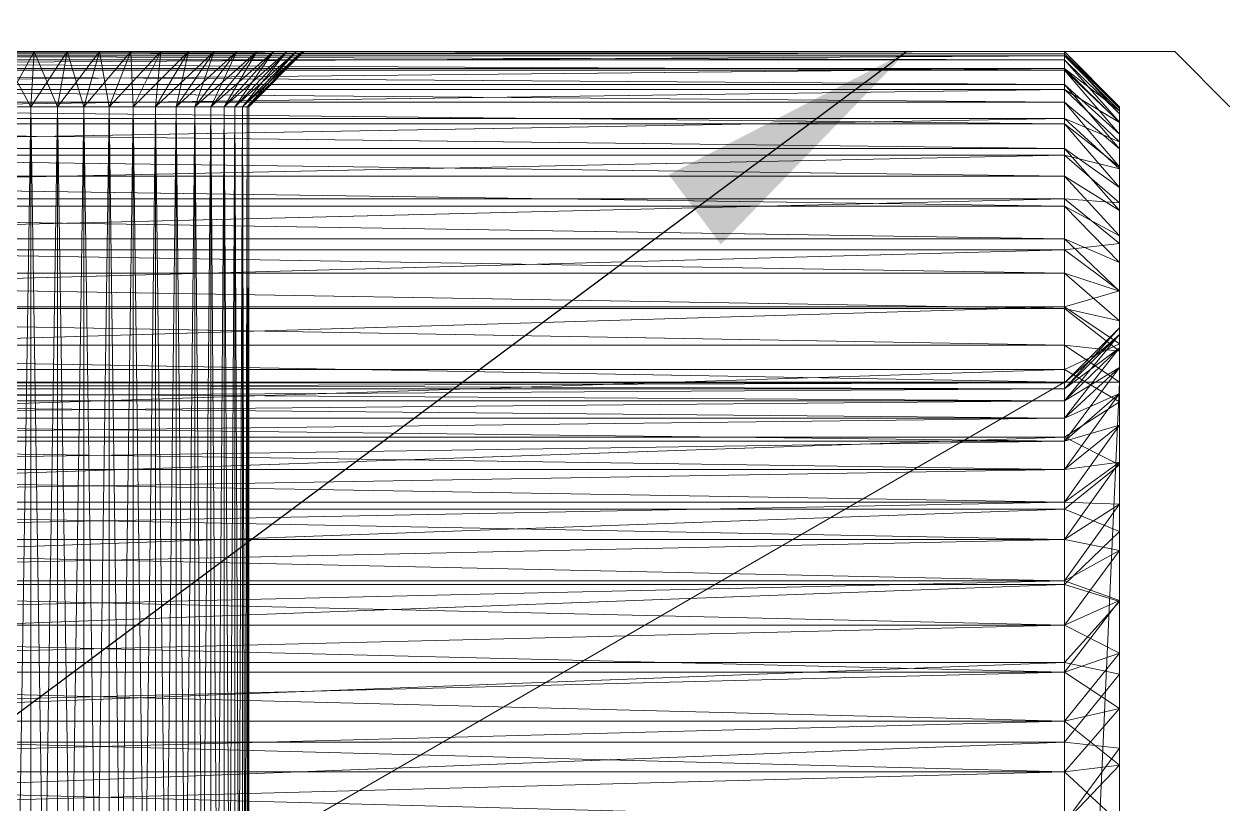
# Model space of a CAD drawing. Header units: millimetres. Extents: x 0 to 420, y 0 to 297.
# Drawn here: x 81.133 to 82.5, y 261.131 to 262.016 of the extents above; entities that cross this region are included whole.
import ezdxf

# ---------------------------------------------------------------- set-up
doc = ezdxf.new("R2010")
doc.units = ezdxf.units.MM
doc.layers.add('1', color=7, linetype='Continuous', true_color=0xffffff)
doc.layers.add('171', color=7, linetype='Continuous', true_color=0xffffff)
doc.dimstyles.get("Standard").update_dxf_attribs({"dimtxt": 0.18, "dimasz": 0.18, "dimexe": 0.18, "dimexo": 0.0625, "dimgap": 0.09, "dimtad": 0, "dimtih": 1, "dimtoh": 1, "dimdec": 4, "dimzin": 0, "dimdsep": 46, "dimtxsty": 'Standard', "dimcen": 0.09, "dimadec": 0, "dimazin": 0, "dimtfac": 1, "dimtdec": 4, "dimtofl": 0, "dimtmove": 0, "dimatfit": 3, "dimfxl": 1, "dimtolj": 1, "dimtzin": 0, "dimarcsym": 0})

msp = doc.modelspace()

# ---------------------------------------------------------------- linework, layer by layer
at = {"layer": '1', "color": 3, "linetype": 'Continuous', "lineweight": 18}
for p, q in [((82.3125, 261.9844), (79.9375, 261.9844)), ((79.9375, 261.9844), (81.1439, 261.9844)), ((79.9375, 261.9844), (82.3125, 261.9844)), ((81.1439, 261.9844), (79.9375, 261.9844)), ((82.3125, 261.982), (79.9375, 261.9844)), ((79.9375, 261.9844), (82.3125, 261.9844)), ((79.9375, 261.9844), (82.3125, 261.982)), ((79.9375, 261.9796), (82.3125, 261.9844)), ((82.3125, 261.9844), (79.9375, 261.9844)), ((82.3125, 261.9844), (79.9375, 261.9796)), ((82.3125, 261.982), (79.9375, 261.982)), ((82.3125, 261.975), (79.9375, 261.982)), ((79.9375, 261.982), (82.3125, 261.982)), ((79.9375, 261.982), (82.3125, 261.975)), ((79.9375, 261.9796), (82.3125, 261.9796)), ((79.9375, 261.9653), (82.3125, 261.9796)), ((82.3125, 261.9796), (79.9375, 261.9796)), ((82.3125, 261.9796), (79.9375, 261.9653)), ((82.3125, 261.975), (79.9375, 261.975)), ((82.3125, 261.9633), (79.9375, 261.975)), ((79.9375, 261.975), (82.3125, 261.975)), ((79.9375, 261.975), (82.3125, 261.9633)), ((81.1061, 261.9844), (81.1439, 261.9844)), ((82.3125, 261.9844), (81.1061, 261.9844)), ((81.1061, 261.9844), (82.3125, 261.9844)), ((81.1439, 261.9844), (81.1061, 261.9844)), ((81.1403, 261.9219), (81.1061, 261.9844)), ((81.1061, 261.9844), (81.1439, 261.9844)), ((81.1439, 261.9844), (81.1061, 261.9844)), ((81.1061, 261.9844), (81.1403, 261.9219)), ((81.1097, 261.9219), (81.1439, 261.9844)), ((81.1439, 261.9844), (81.1097, 261.9219)), ((81.1403, 261.9219), (81.1814, 261.9844)), ((81.1439, 261.9844), (81.1403, 261.9219)), ((81.1814, 261.9844), (81.1403, 261.9219)), ((81.1403, 261.9219), (81.1439, 261.9844)), ((81.1439, 261.9844), (81.1403, 261.9219)), ((81.1403, 261.9219), (81.1439, 261.9844)), ((81.1439, 261.9844), (81.1814, 261.9844)), ((82.3125, 261.9844), (81.1439, 261.9844)), ((81.1439, 261.9844), (82.3125, 261.9844)), ((81.1814, 261.9844), (81.1439, 261.9844)), ((81.1439, 261.9844), (82.3125, 261.9844)), ((82.3125, 261.9844), (81.1439, 261.9844)), ((81.1706, 261.9219), (81.1439, 261.9844)), ((81.1439, 261.9844), (81.1814, 261.9844)), ((81.1814, 261.9844), (81.1439, 261.9844)), ((81.1439, 261.9844), (81.1706, 261.9219)), ((81.1706, 261.9219), (81.2182, 261.9844)), ((81.1814, 261.9844), (81.1706, 261.9219)), ((81.2182, 261.9844), (81.1706, 261.9219)), ((81.1706, 261.9219), (81.1814, 261.9844)), ((81.1814, 261.9844), (81.1706, 261.9219)), ((81.1706, 261.9219), (81.1814, 261.9844)), ((81.1814, 261.9844), (81.2182, 261.9844)), ((82.3125, 261.9844), (81.1814, 261.9844)), ((81.1814, 261.9844), (82.3125, 261.9844)), ((81.2182, 261.9844), (81.1814, 261.9844)), ((81.1814, 261.9844), (82.3125, 261.9844)), ((82.3125, 261.9844), (81.1814, 261.9844)), ((81.2003, 261.9219), (81.1814, 261.9844)), ((81.1814, 261.9844), (81.2182, 261.9844)), ((81.2182, 261.9844), (81.1814, 261.9844)), ((81.1814, 261.9844), (81.2003, 261.9219)), ((81.2003, 261.9219), (81.2537, 261.9844)), ((81.2182, 261.9844), (81.2003, 261.9219)), ((81.2537, 261.9844), (81.2003, 261.9219)), ((81.2003, 261.9219), (81.2182, 261.9844)), ((81.2182, 261.9844), (81.2003, 261.9219)), ((81.2003, 261.9219), (81.2182, 261.9844)), ((81.2182, 261.9844), (81.2537, 261.9844)), ((82.3125, 261.9844), (81.2182, 261.9844)), ((81.2182, 261.9844), (82.3125, 261.9844)), ((81.2537, 261.9844), (81.2182, 261.9844)), ((81.2182, 261.9844), (82.3125, 261.9844)), ((82.3125, 261.9844), (81.2182, 261.9844)), ((81.229, 261.9219), (81.2182, 261.9844)), ((81.2182, 261.9844), (81.2537, 261.9844)), ((81.2537, 261.9844), (81.2182, 261.9844)), ((81.2182, 261.9844), (81.229, 261.9219)), ((81.229, 261.9219), (81.2875, 261.9844)), ((81.2537, 261.9844), (81.229, 261.9219)), ((81.2875, 261.9844), (81.229, 261.9219)), ((81.229, 261.9219), (81.2537, 261.9844)), ((81.2537, 261.9844), (81.229, 261.9219)), ((81.229, 261.9219), (81.2537, 261.9844)), ((81.2537, 261.9844), (81.2875, 261.9844)), ((82.3125, 261.9844), (81.2537, 261.9844)), ((81.2537, 261.9844), (82.3125, 261.9844)), ((81.2875, 261.9844), (81.2537, 261.9844)), ((81.2537, 261.9844), (82.3125, 261.9844)), ((82.3125, 261.9844), (81.2537, 261.9844)), ((81.2563, 261.9219), (81.2537, 261.9844)), ((81.2537, 261.9844), (81.2875, 261.9844)), ((81.2875, 261.9844), (81.2537, 261.9844)), ((81.2537, 261.9844), (81.2563, 261.9219)), ((81.2563, 261.9219), (81.3191, 261.9844)), ((81.2875, 261.9844), (81.2563, 261.9219)), ((81.3191, 261.9844), (81.2563, 261.9219)), ((81.2563, 261.9219), (81.2875, 261.9844)), ((81.2875, 261.9844), (81.2563, 261.9219)), ((81.2563, 261.9219), (81.2875, 261.9844)), ((81.2818, 261.9219), (81.348, 261.9844)), ((81.3191, 261.9844), (81.2818, 261.9219)), ((81.348, 261.9844), (81.2818, 261.9219)), ((81.2818, 261.9219), (81.3191, 261.9844)), ((81.2818, 261.9219), (81.2875, 261.9844)), ((81.3191, 261.9844), (81.2818, 261.9219)), ((81.2818, 261.9219), (81.3191, 261.9844)), ((81.2875, 261.9844), (81.2818, 261.9219)), ((81.2875, 261.9844), (81.3191, 261.9844)), ((82.3125, 261.9844), (81.2875, 261.9844)), ((81.2875, 261.9844), (82.3125, 261.9844)), ((81.3191, 261.9844), (81.2875, 261.9844)), ((81.2875, 261.9844), (82.3125, 261.9844)), ((82.3125, 261.9844), (81.2875, 261.9844)), ((81.2875, 261.9844), (81.3191, 261.9844)), ((81.3191, 261.9844), (81.2875, 261.9844)), ((81.3051, 261.9219), (81.374, 261.9844)), ((81.348, 261.9844), (81.3051, 261.9219)), ((81.374, 261.9844), (81.3051, 261.9219)), ((81.3051, 261.9219), (81.348, 261.9844)), ((81.3051, 261.9219), (81.3191, 261.9844)), ((81.348, 261.9844), (81.3051, 261.9219)), ((81.3051, 261.9219), (81.348, 261.9844)), ((81.3191, 261.9844), (81.3051, 261.9219)), ((81.3191, 261.9844), (81.348, 261.9844)), ((82.3125, 261.9844), (81.3191, 261.9844)), ((81.3191, 261.9844), (82.3125, 261.9844)), ((81.348, 261.9844), (81.3191, 261.9844)), ((81.3191, 261.9844), (82.3125, 261.9844)), ((82.3125, 261.9844), (81.3191, 261.9844)), ((81.3191, 261.9844), (81.348, 261.9844)), ((81.348, 261.9844), (81.3191, 261.9844)), ((81.3261, 261.9219), (81.3965, 261.9844)), ((81.374, 261.9844), (81.3261, 261.9219)), ((81.3965, 261.9844), (81.3261, 261.9219)), ((81.3261, 261.9219), (81.374, 261.9844)), ((81.3261, 261.9219), (81.348, 261.9844)), ((81.374, 261.9844), (81.3261, 261.9219)), ((81.3261, 261.9219), (81.374, 261.9844)), ((81.348, 261.9844), (81.3261, 261.9219)), ((81.3443, 261.9219), (81.4154, 261.9844)), ((81.3965, 261.9844), (81.3443, 261.9219)), ((81.4154, 261.9844), (81.3443, 261.9219)), ((81.3443, 261.9219), (81.3965, 261.9844)), ((81.3443, 261.9219), (81.374, 261.9844)), ((81.3965, 261.9844), (81.3443, 261.9219)), ((81.3443, 261.9219), (81.3965, 261.9844)), ((81.374, 261.9844), (81.3443, 261.9219)), ((81.348, 261.9844), (81.374, 261.9844)), ((82.3125, 261.9844), (81.348, 261.9844)), ((81.348, 261.9844), (82.3125, 261.9844)), ((81.374, 261.9844), (81.348, 261.9844)), ((81.348, 261.9844), (82.3125, 261.9844)), ((82.3125, 261.9844), (81.348, 261.9844)), ((81.348, 261.9844), (81.374, 261.9844)), ((81.374, 261.9844), (81.348, 261.9844)), ((81.3596, 261.9219), (81.4304, 261.9844)), ((81.4154, 261.9844), (81.3596, 261.9219)), ((81.4304, 261.9844), (81.3596, 261.9219)), ((81.3596, 261.9219), (81.4154, 261.9844)), ((81.3596, 261.9219), (81.3965, 261.9844)), ((81.4154, 261.9844), (81.3596, 261.9219)), ((81.3596, 261.9219), (81.4154, 261.9844)), ((81.3965, 261.9844), (81.3596, 261.9219)), ((81.3717, 261.9219), (81.4412, 261.9844)), ((81.4304, 261.9844), (81.3717, 261.9219)), ((81.4412, 261.9844), (81.3717, 261.9219)), ((81.3717, 261.9219), (81.4304, 261.9844)), ((81.3717, 261.9219), (81.4154, 261.9844)), ((81.4304, 261.9844), (81.3717, 261.9219)), ((81.3717, 261.9219), (81.4304, 261.9844)), ((81.4154, 261.9844), (81.3717, 261.9219)), ((81.374, 261.9844), (81.3965, 261.9844)), ((82.3125, 261.9844), (81.374, 261.9844)), ((81.374, 261.9844), (82.3125, 261.9844)), ((81.3965, 261.9844), (81.374, 261.9844)), ((81.374, 261.9844), (82.3125, 261.9844)), ((82.3125, 261.9844), (81.374, 261.9844)), ((81.374, 261.9844), (81.3965, 261.9844)), ((81.3965, 261.9844), (81.374, 261.9844)), ((81.3804, 261.9219), (81.4478, 261.9844)), ((81.4412, 261.9844), (81.3804, 261.9219)), ((81.4478, 261.9844), (81.3804, 261.9219)), ((81.3804, 261.9219), (81.4412, 261.9844)), ((81.3804, 261.9219), (81.4304, 261.9844)), ((81.4412, 261.9844), (81.3804, 261.9219)), ((81.3804, 261.9219), (81.4412, 261.9844)), ((81.4304, 261.9844), (81.3804, 261.9219)), ((81.3857, 261.9219), (81.45, 261.9844)), ((81.4478, 261.9844), (81.3857, 261.9219)), ((81.45, 261.9844), (81.3857, 261.9219)), ((81.3857, 261.9219), (81.4478, 261.9844)), ((81.3857, 261.9219), (81.4412, 261.9844)), ((81.4478, 261.9844), (81.3857, 261.9219)), ((81.3857, 261.9219), (81.4478, 261.9844)), ((81.4412, 261.9844), (81.3857, 261.9219)), ((81.3875, 261.9219), (81.4478, 261.9844)), ((81.45, 261.9844), (81.3875, 261.9219)), ((81.3875, 261.9219), (81.45, 261.9844)), ((81.4478, 261.9844), (81.3875, 261.9219)), ((81.3965, 261.9844), (81.4154, 261.9844)), ((82.3125, 261.9844), (81.3965, 261.9844)), ((81.3965, 261.9844), (82.3125, 261.9844)), ((81.4154, 261.9844), (81.3965, 261.9844)), ((81.3965, 261.9844), (82.3125, 261.9844)), ((82.3125, 261.9844), (81.3965, 261.9844)), ((81.3965, 261.9844), (81.4154, 261.9844)), ((81.4154, 261.9844), (81.3965, 261.9844)), ((81.4154, 261.9844), (81.4304, 261.9844)), ((82.3125, 261.9844), (81.4154, 261.9844)), ((81.4154, 261.9844), (82.3125, 261.9844)), ((81.4304, 261.9844), (81.4154, 261.9844)), ((81.4154, 261.9844), (82.3125, 261.9844)), ((82.3125, 261.9844), (81.4154, 261.9844)), ((81.4154, 261.9844), (81.4304, 261.9844)), ((81.4304, 261.9844), (81.4154, 261.9844)), ((81.4304, 261.9844), (81.4412, 261.9844)), ((82.3125, 261.9844), (81.4304, 261.9844)), ((81.4304, 261.9844), (82.3125, 261.9844)), ((81.4412, 261.9844), (81.4304, 261.9844)), ((81.4304, 261.9844), (82.3125, 261.9844)), ((82.3125, 261.9844), (81.4304, 261.9844)), ((81.4304, 261.9844), (81.4412, 261.9844)), ((81.4412, 261.9844), (81.4304, 261.9844)), ((81.4412, 261.9844), (81.4478, 261.9844)), ((82.3125, 261.9844), (81.4412, 261.9844)), ((81.4412, 261.9844), (82.3125, 261.9844)), ((81.4478, 261.9844), (81.4412, 261.9844)), ((81.4412, 261.9844), (82.3125, 261.9844)), ((82.3125, 261.9844), (81.4412, 261.9844)), ((81.4412, 261.9844), (81.4478, 261.9844)), ((81.4478, 261.9844), (81.4412, 261.9844)), ((81.4478, 261.9844), (81.45, 261.9844)), ((82.3125, 261.9844), (81.4478, 261.9844)), ((81.4478, 261.9844), (82.3125, 261.9844)), ((81.45, 261.9844), (81.4478, 261.9844)), ((81.4478, 261.9844), (82.3125, 261.9844)), ((82.3125, 261.9844), (81.4478, 261.9844)), ((81.4478, 261.9844), (81.45, 261.9844)), ((81.45, 261.9844), (81.4478, 261.9844)), ((81.45, 261.9844), (82.3125, 261.9844)), ((82.3125, 261.9844), (81.45, 261.9844)), ((81.45, 261.9844), (82.3125, 261.9844)), ((82.3125, 261.9844), (81.45, 261.9844)), ((82.3125, 261.9844), (82.3125, 261.982)), ((82.3125, 261.9796), (82.3125, 261.9844)), ((82.375, 261.9219), (82.3125, 261.9844)), ((82.3125, 261.9844), (82.375, 261.9219)), ((82.3125, 261.9844), (82.375, 261.9219)), ((82.375, 261.9219), (82.3125, 261.9844)), ((82.375, 261.9219), (82.3125, 261.9844)), ((82.3125, 261.9844), (82.3125, 261.9796)), ((82.375, 261.9199), (82.3125, 261.9844)), ((82.3125, 261.9844), (82.375, 261.9219)), ((82.3125, 261.9844), (82.375, 261.9199)), ((82.3125, 261.982), (82.3125, 261.9844)), ((82.3125, 261.982), (82.3125, 261.975)), ((82.375, 261.9199), (82.3125, 261.982)), ((82.375, 261.914), (82.3125, 261.982)), ((82.3125, 261.982), (82.375, 261.9199)), ((82.3125, 261.982), (82.375, 261.914)), ((82.3125, 261.975), (82.3125, 261.982)), ((82.3125, 261.9653), (82.3125, 261.9796)), ((82.3125, 261.9796), (82.375, 261.9219)), ((82.375, 261.9174), (82.3125, 261.9796)), ((82.3125, 261.9796), (82.3125, 261.9653)), ((82.3125, 261.9796), (82.375, 261.9174)), ((82.375, 261.9219), (82.3125, 261.9796)), ((82.3125, 261.975), (82.3125, 261.9633)), ((82.375, 261.914), (82.3125, 261.975)), ((82.375, 261.9043), (82.3125, 261.975)), ((82.3125, 261.975), (82.375, 261.914)), ((82.3125, 261.975), (82.375, 261.9043)), ((82.3125, 261.9633), (82.3125, 261.975)), ((79.9375, 261.9653), (82.3125, 261.9653)), ((79.9375, 261.9415), (82.3125, 261.9653)), ((82.3125, 261.9653), (79.9375, 261.9653)), ((82.3125, 261.9653), (79.9375, 261.9415)), ((82.3125, 261.9633), (79.9375, 261.9633)), ((82.3125, 261.9472), (79.9375, 261.9633)), ((79.9375, 261.9633), (82.3125, 261.9633)), ((79.9375, 261.9633), (82.3125, 261.9472)), ((82.3125, 261.9415), (82.3125, 261.9653)), ((82.3125, 261.9653), (82.375, 261.9174)), ((82.375, 261.9041), (82.3125, 261.9653)), ((82.3125, 261.9653), (82.3125, 261.9415)), ((82.3125, 261.9653), (82.375, 261.9041)), ((82.375, 261.9174), (82.3125, 261.9653)), ((82.3125, 261.9633), (82.3125, 261.9472)), ((82.375, 261.9043), (82.3125, 261.9633)), ((82.375, 261.8909), (82.3125, 261.9633)), ((82.3125, 261.9633), (82.375, 261.9043)), ((82.3125, 261.9633), (82.375, 261.8909)), ((82.3125, 261.9472), (82.3125, 261.9633)), ((82.3125, 261.9472), (79.9375, 261.9472)), ((82.3125, 261.9269), (79.9375, 261.9472)), ((79.9375, 261.9472), (82.3125, 261.9472)), ((79.9375, 261.9472), (82.3125, 261.9269)), ((82.3125, 261.9472), (82.3125, 261.9269)), ((82.375, 261.8909), (82.3125, 261.9472)), ((82.375, 261.874), (82.3125, 261.9472)), ((82.3125, 261.9472), (82.375, 261.8909)), ((82.3125, 261.9472), (82.375, 261.874)), ((82.3125, 261.9269), (82.3125, 261.9472)), ((79.9375, 261.9415), (82.3125, 261.9415)), ((79.9375, 261.9087), (82.3125, 261.9415)), ((82.3125, 261.9415), (79.9375, 261.9415)), ((82.3125, 261.9415), (79.9375, 261.9087)), ((82.3125, 261.9087), (82.3125, 261.9415)), ((82.3125, 261.9415), (82.375, 261.9041)), ((82.375, 261.8821), (82.3125, 261.9415)), ((82.3125, 261.9415), (82.3125, 261.9087)), ((82.3125, 261.9415), (82.375, 261.8821)), ((82.375, 261.9041), (82.3125, 261.9415)), ((82.3125, 261.9269), (79.9375, 261.9269)), ((82.3125, 261.9026), (79.9375, 261.9269)), ((79.9375, 261.9269), (82.3125, 261.9269)), ((79.9375, 261.9269), (82.3125, 261.9026)), ((81.1097, 261.9219), (81.1403, 261.9219)), ((81.1403, 261.9219), (81.1097, 261.9219)), ((81.1097, 261.9219), (81.1403, 261.9219)), ((81.1097, 259.9219), (81.1403, 261.9219)), ((81.1403, 261.9219), (81.1097, 261.9219)), ((81.1403, 261.9219), (81.1097, 259.9219)), ((81.1403, 261.9219), (81.1706, 261.9219)), ((81.1706, 261.9219), (81.1403, 261.9219)), ((81.1706, 259.9219), (81.1403, 261.9219)), ((81.1403, 261.9219), (81.1706, 261.9219)), ((81.1403, 259.9219), (81.1706, 261.9219)), ((81.1403, 261.9219), (81.1403, 259.9219)), ((81.1706, 261.9219), (81.1403, 261.9219)), ((81.1706, 261.9219), (81.1403, 259.9219)), ((81.1403, 259.9219), (81.1403, 261.9219)), ((81.1403, 261.9219), (81.1706, 259.9219)), ((81.1403, 261.9219), (81.1403, 259.9219)), ((81.1403, 259.9219), (81.1403, 261.9219)), ((81.1706, 261.9219), (81.2003, 261.9219)), ((81.2003, 261.9219), (81.1706, 261.9219)), ((81.2003, 259.9219), (81.1706, 261.9219)), ((81.1706, 261.9219), (81.2003, 261.9219)), ((81.1706, 259.9219), (81.2003, 261.9219)), ((81.1706, 261.9219), (81.1706, 259.9219)), ((81.2003, 261.9219), (81.1706, 261.9219)), ((81.2003, 261.9219), (81.1706, 259.9219)), ((81.1706, 259.9219), (81.1706, 261.9219)), ((81.1706, 261.9219), (81.2003, 259.9219)), ((81.1706, 261.9219), (81.1706, 259.9219)), ((81.1706, 259.9219), (81.1706, 261.9219)), ((81.2003, 261.9219), (81.229, 261.9219)), ((81.229, 261.9219), (81.2003, 261.9219)), ((81.229, 259.9219), (81.2003, 261.9219)), ((81.2003, 261.9219), (81.229, 261.9219)), ((81.2003, 259.9219), (81.229, 261.9219)), ((81.2003, 261.9219), (81.2003, 259.9219)), ((81.229, 261.9219), (81.2003, 261.9219)), ((81.229, 261.9219), (81.2003, 259.9219)), ((81.2003, 259.9219), (81.2003, 261.9219)), ((81.2003, 261.9219), (81.229, 259.9219)), ((81.2003, 261.9219), (81.2003, 259.9219)), ((81.2003, 259.9219), (81.2003, 261.9219)), ((81.229, 261.9219), (81.2563, 261.9219)), ((81.2563, 261.9219), (81.229, 261.9219)), ((81.2563, 259.9219), (81.229, 261.9219)), ((81.229, 261.9219), (81.2563, 261.9219)), ((81.229, 259.9219), (81.2563, 261.9219)), ((81.229, 261.9219), (81.229, 259.9219)), ((81.2563, 261.9219), (81.229, 261.9219)), ((81.2563, 261.9219), (81.229, 259.9219)), ((81.229, 259.9219), (81.229, 261.9219)), ((81.229, 261.9219), (81.2563, 259.9219)), ((81.229, 261.9219), (81.229, 259.9219)), ((81.229, 259.9219), (81.229, 261.9219)), ((81.2563, 261.9219), (81.2818, 261.9219)), ((81.2818, 261.9219), (81.2563, 261.9219)), ((81.2818, 259.9219), (81.2563, 261.9219)), ((81.2563, 261.9219), (81.2818, 261.9219)), ((81.2563, 259.9219), (81.2818, 261.9219)), ((81.2563, 261.9219), (81.2563, 259.9219)), ((81.2818, 261.9219), (81.2563, 261.9219)), ((81.2818, 261.9219), (81.2563, 259.9219)), ((81.2563, 259.9219), (81.2563, 261.9219)), ((81.2563, 261.9219), (81.2818, 259.9219)), ((81.2563, 261.9219), (81.2563, 259.9219)), ((81.2563, 259.9219), (81.2563, 261.9219)), ((81.2818, 261.9219), (81.3051, 261.9219)), ((81.3051, 261.9219), (81.2818, 261.9219)), ((81.3051, 259.9219), (81.2818, 261.9219)), ((81.2818, 261.9219), (81.3051, 261.9219)), ((81.2818, 259.9219), (81.3051, 261.9219)), ((81.2818, 261.9219), (81.2818, 259.9219)), ((81.3051, 261.9219), (81.2818, 261.9219)), ((81.3051, 261.9219), (81.2818, 259.9219)), ((81.2818, 259.9219), (81.2818, 261.9219)), ((81.2818, 261.9219), (81.3051, 259.9219)), ((81.2818, 261.9219), (81.2818, 259.9219)), ((81.2818, 259.9219), (81.2818, 261.9219)), ((81.3051, 261.9219), (81.3261, 261.9219)), ((81.3261, 261.9219), (81.3051, 261.9219)), ((81.3261, 259.9219), (81.3051, 261.9219)), ((81.3051, 261.9219), (81.3261, 261.9219)), ((81.3051, 259.9219), (81.3261, 261.9219)), ((81.3051, 261.9219), (81.3051, 259.9219)), ((81.3261, 261.9219), (81.3051, 261.9219)), ((81.3261, 261.9219), (81.3051, 259.9219)), ((81.3051, 259.9219), (81.3051, 261.9219)), ((81.3051, 261.9219), (81.3261, 259.9219)), ((81.3051, 261.9219), (81.3051, 259.9219)), ((81.3051, 259.9219), (81.3051, 261.9219)), ((81.3261, 261.9219), (81.3443, 261.9219)), ((81.3443, 261.9219), (81.3261, 261.9219)), ((81.3443, 259.9219), (81.3261, 261.9219)), ((81.3261, 261.9219), (81.3443, 261.9219)), ((81.3261, 259.9219), (81.3443, 261.9219)), ((81.3261, 261.9219), (81.3261, 259.9219)), ((81.3443, 261.9219), (81.3261, 261.9219)), ((81.3443, 261.9219), (81.3261, 259.9219)), ((81.3261, 259.9219), (81.3261, 261.9219)), ((81.3261, 261.9219), (81.3443, 259.9219)), ((81.3261, 261.9219), (81.3261, 259.9219)), ((81.3261, 259.9219), (81.3261, 261.9219)), ((81.3443, 261.9219), (81.3596, 261.9219)), ((81.3596, 261.9219), (81.3443, 261.9219)), ((81.3596, 259.9219), (81.3443, 261.9219)), ((81.3443, 261.9219), (81.3596, 261.9219)), ((81.3443, 259.9219), (81.3596, 261.9219)), ((81.3443, 261.9219), (81.3443, 259.9219)), ((81.3596, 261.9219), (81.3443, 261.9219)), ((81.3596, 261.9219), (81.3443, 259.9219)), ((81.3443, 259.9219), (81.3443, 261.9219)), ((81.3443, 261.9219), (81.3596, 259.9219)), ((81.3443, 261.9219), (81.3443, 259.9219)), ((81.3443, 259.9219), (81.3443, 261.9219)), ((81.3596, 261.9219), (81.3717, 261.9219)), ((81.3717, 261.9219), (81.3596, 261.9219)), ((81.3717, 259.9219), (81.3596, 261.9219)), ((81.3596, 261.9219), (81.3717, 261.9219)), ((81.3596, 259.9219), (81.3717, 261.9219)), ((81.3596, 261.9219), (81.3596, 259.9219)), ((81.3717, 261.9219), (81.3596, 261.9219)), ((81.3717, 261.9219), (81.3596, 259.9219)), ((81.3596, 259.9219), (81.3596, 261.9219)), ((81.3596, 261.9219), (81.3717, 259.9219)), ((81.3596, 261.9219), (81.3596, 259.9219)), ((81.3596, 259.9219), (81.3596, 261.9219)), ((81.3717, 261.9219), (81.3804, 261.9219)), ((81.3804, 261.9219), (81.3717, 261.9219)), ((81.3804, 259.9219), (81.3717, 261.9219)), ((81.3717, 261.9219), (81.3804, 261.9219)), ((81.3717, 259.9219), (81.3804, 261.9219)), ((81.3717, 261.9219), (81.3717, 259.9219)), ((81.3804, 261.9219), (81.3717, 261.9219)), ((81.3804, 261.9219), (81.3717, 259.9219)), ((81.3717, 259.9219), (81.3717, 261.9219)), ((81.3717, 261.9219), (81.3804, 259.9219)), ((81.3717, 261.9219), (81.3717, 259.9219)), ((81.3717, 259.9219), (81.3717, 261.9219)), ((81.3804, 261.9219), (81.3857, 261.9219)), ((81.3857, 261.9219), (81.3804, 261.9219)), ((81.3857, 259.9219), (81.3804, 261.9219)), ((81.3804, 261.9219), (81.3857, 261.9219)), ((81.3804, 259.9219), (81.3857, 261.9219)), ((81.3804, 261.9219), (81.3804, 259.9219)), ((81.3857, 261.9219), (81.3804, 261.9219)), ((81.3857, 261.9219), (81.3804, 259.9219)), ((81.3804, 259.9219), (81.3804, 261.9219)), ((81.3804, 261.9219), (81.3857, 259.9219)), ((81.3804, 261.9219), (81.3804, 259.9219)), ((81.3804, 259.9219), (81.3804, 261.9219)), ((81.3857, 261.9219), (81.3875, 261.9219)), ((81.3875, 261.9219), (81.3857, 261.9219)), ((81.3875, 259.9219), (81.3857, 261.9219)), ((81.3857, 261.9219), (81.3875, 261.9219)), ((81.3857, 259.9219), (81.3875, 261.9219)), ((81.3857, 261.9219), (81.3857, 259.9219)), ((81.3875, 261.9219), (81.3857, 261.9219)), ((81.3875, 261.9219), (81.3857, 259.9219)), ((81.3857, 259.9219), (81.3857, 261.9219)), ((81.3857, 261.9219), (81.3875, 259.9219)), ((81.3857, 261.9219), (81.3857, 259.9219)), ((81.3857, 259.9219), (81.3857, 261.9219)), ((81.3875, 261.9219), (81.3875, 259.9219)), ((81.3875, 259.9219), (81.3875, 261.9219)), ((82.3125, 261.9269), (82.3125, 261.9026)), ((82.375, 261.874), (82.3125, 261.9269)), ((82.375, 261.8537), (82.3125, 261.9269)), ((82.3125, 261.9269), (82.375, 261.874)), ((82.3125, 261.9269), (82.375, 261.8537)), ((82.3125, 261.9026), (82.3125, 261.9269)), ((82.375, 261.9219), (82.375, 261.9199)), ((82.375, 261.9174), (82.375, 261.9219)), ((82.375, 261.6709), (82.375, 261.9219)), ((82.375, 261.9219), (82.375, 261.9174)), ((82.375, 261.9219), (82.375, 261.6709)), ((82.375, 261.6709), (82.375, 261.9219)), ((82.375, 261.6633), (82.375, 261.9219)), ((82.375, 261.9219), (82.375, 261.6709)), ((82.375, 261.6482), (82.375, 261.9219)), ((82.375, 261.9219), (82.375, 261.6482)), ((82.375, 261.6482), (82.375, 261.9219)), ((82.375, 261.9219), (82.375, 261.6633)), ((82.375, 261.6259), (82.375, 261.9219)), ((82.375, 261.9219), (82.375, 261.6482)), ((82.375, 261.5965), (82.375, 261.9219)), ((82.375, 261.9219), (82.375, 261.6259)), ((82.375, 261.5606), (82.375, 261.9219)), ((82.375, 261.9219), (82.375, 261.5965)), ((82.375, 261.5185), (82.375, 261.9219)), ((82.375, 261.9219), (82.375, 261.5606)), ((82.375, 261.4709), (82.375, 261.9219)), ((82.375, 261.9219), (82.375, 261.5185)), ((82.375, 261.4185), (82.375, 261.9219)), ((82.375, 261.9219), (82.375, 261.4709)), ((82.375, 261.9219), (82.375, 261.3618)), ((82.375, 261.9199), (82.375, 261.9219)), ((82.375, 261.3618), (82.375, 261.9219)), ((82.375, 261.9219), (82.375, 261.4185)), ((82.375, 261.9199), (82.375, 261.914)), ((82.375, 261.3618), (82.375, 261.9199)), ((82.375, 261.9199), (82.375, 261.3018)), ((82.375, 261.914), (82.375, 261.9199)), ((82.375, 261.3018), (82.375, 261.9199)), ((82.375, 261.9199), (82.375, 261.3618)), ((79.9375, 261.9087), (82.3125, 261.9087)), ((79.9375, 261.8671), (82.3125, 261.9087)), ((82.3125, 261.9087), (79.9375, 261.9087)), ((82.3125, 261.9087), (79.9375, 261.8671)), ((82.3125, 261.9087), (82.375, 261.8821)), ((82.3125, 261.8671), (82.3125, 261.9087)), ((82.375, 261.8516), (82.3125, 261.9087)), ((82.3125, 261.9087), (82.3125, 261.8671)), ((82.3125, 261.9087), (82.375, 261.8516)), ((82.375, 261.8821), (82.3125, 261.9087)), ((82.375, 261.9041), (82.375, 261.9174)), ((82.375, 261.9174), (82.375, 261.6709)), ((82.375, 261.6633), (82.375, 261.9174)), ((82.375, 261.9174), (82.375, 261.9041)), ((82.375, 261.9174), (82.375, 261.6633)), ((82.375, 261.6709), (82.375, 261.9174)), ((82.375, 261.914), (82.375, 261.9043)), ((82.375, 261.914), (82.375, 261.3018)), ((82.375, 261.9043), (82.375, 261.914)), ((82.375, 261.3018), (82.375, 261.914)), ((82.3125, 261.9026), (79.9375, 261.9026)), ((82.3125, 261.8745), (79.9375, 261.9026)), ((79.9375, 261.9026), (82.3125, 261.9026)), ((79.9375, 261.9026), (82.3125, 261.8745)), ((82.3125, 261.9026), (82.3125, 261.8745)), ((82.375, 261.8537), (82.3125, 261.9026)), ((82.375, 261.8303), (82.3125, 261.9026)), ((82.3125, 261.9026), (82.375, 261.8537)), ((82.3125, 261.9026), (82.375, 261.8303)), ((82.3125, 261.8745), (82.3125, 261.9026)), ((82.375, 261.9043), (82.375, 261.8909)), ((82.375, 261.3018), (82.375, 261.9043)), ((82.375, 261.9043), (82.375, 261.3018)), ((82.375, 261.8909), (82.375, 261.9043)), ((82.375, 261.8821), (82.375, 261.9041)), ((82.375, 261.9041), (82.375, 261.6633)), ((82.375, 261.6482), (82.375, 261.9041)), ((82.375, 261.9041), (82.375, 261.8821)), ((82.375, 261.9041), (82.375, 261.6482)), ((82.375, 261.6633), (82.375, 261.9041)), ((82.375, 261.8909), (82.375, 261.874)), ((82.375, 261.3018), (82.375, 261.8909)), ((82.375, 261.8909), (82.375, 261.3018)), ((82.375, 261.874), (82.375, 261.8909)), ((82.375, 261.8516), (82.375, 261.8821)), ((82.375, 261.8821), (82.375, 261.6482)), ((82.375, 261.6259), (82.375, 261.8821)), ((82.375, 261.8821), (82.375, 261.8516)), ((82.375, 261.8821), (82.375, 261.6259)), ((82.375, 261.6482), (82.375, 261.8821)), ((82.3125, 261.8745), (79.9375, 261.8745)), ((82.3125, 261.8432), (79.9375, 261.8745)), ((79.9375, 261.8745), (82.3125, 261.8745)), ((79.9375, 261.8745), (82.3125, 261.8432)), ((79.9375, 261.8671), (82.3125, 261.8671)), ((79.9375, 261.8173), (82.3125, 261.8671)), ((82.3125, 261.8671), (79.9375, 261.8671)), ((82.3125, 261.8671), (79.9375, 261.8173)), ((82.3125, 261.8745), (82.3125, 261.8432)), ((82.375, 261.8303), (82.3125, 261.8745)), ((82.375, 261.8042), (82.3125, 261.8745)), ((82.3125, 261.8745), (82.375, 261.8303)), ((82.3125, 261.8745), (82.375, 261.8042)), ((82.3125, 261.8432), (82.3125, 261.8745)), ((82.3125, 261.8671), (82.375, 261.8516)), ((82.3125, 261.8173), (82.3125, 261.8671)), ((82.375, 261.813), (82.3125, 261.8671)), ((82.3125, 261.8671), (82.3125, 261.8173)), ((82.3125, 261.8671), (82.375, 261.813)), ((82.375, 261.8516), (82.3125, 261.8671)), ((82.375, 261.874), (82.375, 261.8537)), ((82.375, 261.3018), (82.375, 261.874)), ((82.375, 261.874), (82.375, 261.3018)), ((82.375, 261.8537), (82.375, 261.874)), ((82.375, 261.8537), (82.375, 261.8303)), ((82.375, 261.8537), (82.375, 261.3018)), ((82.375, 261.8303), (82.375, 261.8537)), ((82.375, 261.3018), (82.375, 261.8537)), ((82.375, 261.813), (82.375, 261.8516)), ((82.375, 261.8516), (82.375, 261.6259)), ((82.375, 261.5965), (82.375, 261.8516)), ((82.375, 261.8516), (82.375, 261.813)), ((82.375, 261.8516), (82.375, 261.5965)), ((82.375, 261.6259), (82.375, 261.8516)), ((82.3125, 261.8432), (79.9375, 261.8432)), ((82.3125, 261.8089), (79.9375, 261.8432)), ((79.9375, 261.8432), (82.3125, 261.8432)), ((79.9375, 261.8432), (82.3125, 261.8089)), ((82.3125, 261.8432), (82.3125, 261.8089)), ((82.375, 261.8042), (82.3125, 261.8432)), ((82.375, 261.7756), (82.3125, 261.8432)), ((82.3125, 261.8432), (82.375, 261.8042)), ((82.3125, 261.8432), (82.375, 261.7756)), ((82.3125, 261.8089), (82.3125, 261.8432)), ((82.375, 261.8303), (82.375, 261.8042)), ((82.375, 261.3018), (82.375, 261.8303)), ((82.375, 261.8303), (82.375, 261.3018)), ((82.375, 261.8042), (82.375, 261.8303)), ((79.9375, 261.8173), (82.3125, 261.8173)), ((79.9375, 261.7596), (82.3125, 261.8173)), ((82.3125, 261.8173), (79.9375, 261.8173)), ((82.3125, 261.8173), (79.9375, 261.7596)), ((82.3125, 261.8173), (82.375, 261.813)), ((82.3125, 261.8173), (82.375, 261.7667)), ((82.375, 261.813), (82.3125, 261.8173)), ((82.3125, 261.8173), (82.3125, 261.7596)), ((82.375, 261.7667), (82.3125, 261.8173)), ((82.3125, 261.7596), (82.3125, 261.8173)), ((82.375, 261.7667), (82.375, 261.813)), ((82.375, 261.813), (82.375, 261.5965)), ((82.375, 261.5606), (82.375, 261.813)), ((82.375, 261.813), (82.375, 261.7667)), ((82.375, 261.813), (82.375, 261.5606)), ((82.375, 261.5965), (82.375, 261.813)), ((82.3125, 261.8089), (79.9375, 261.8089)), ((82.3125, 261.7721), (79.9375, 261.8089)), ((79.9375, 261.8089), (82.3125, 261.8089)), ((79.9375, 261.8089), (82.3125, 261.7721)), ((82.375, 261.7756), (82.3125, 261.8089)), ((82.3125, 261.8089), (82.3125, 261.7721)), ((82.375, 261.745), (82.3125, 261.8089)), ((82.3125, 261.8089), (82.375, 261.7756)), ((82.3125, 261.8089), (82.375, 261.745)), ((82.3125, 261.7721), (82.3125, 261.8089)), ((82.375, 261.8042), (82.375, 261.7756)), ((82.375, 261.3018), (82.375, 261.8042)), ((82.375, 261.8042), (82.375, 261.3018)), ((82.375, 261.7756), (82.375, 261.8042)), ((82.3125, 261.7721), (79.9375, 261.7721)), ((82.3125, 261.7332), (79.9375, 261.7721)), ((79.9375, 261.7721), (82.3125, 261.7721)), ((79.9375, 261.7721), (82.3125, 261.7332)), ((82.375, 261.745), (82.3125, 261.7721)), ((82.3125, 261.7721), (82.3125, 261.7332)), ((82.375, 261.7126), (82.3125, 261.7721)), ((82.3125, 261.7721), (82.375, 261.745)), ((82.3125, 261.7721), (82.375, 261.7126)), ((82.3125, 261.7332), (82.3125, 261.7721)), ((82.375, 261.7756), (82.375, 261.745)), ((82.375, 261.3018), (82.375, 261.7756)), ((82.375, 261.7756), (82.375, 261.3018)), ((82.375, 261.745), (82.375, 261.7756)), ((79.9375, 261.7596), (82.3125, 261.7596)), ((79.9375, 261.6949), (82.3125, 261.7596)), ((82.3125, 261.7596), (79.9375, 261.7596)), ((82.3125, 261.7596), (79.9375, 261.6949)), ((82.3125, 261.7596), (82.375, 261.7667)), ((82.375, 261.7667), (82.3125, 261.7596)), ((82.3125, 261.7596), (82.375, 261.7132)), ((82.3125, 261.7596), (82.3125, 261.6949)), ((82.375, 261.7132), (82.3125, 261.7596)), ((82.3125, 261.6949), (82.3125, 261.7596)), ((82.375, 261.7132), (82.375, 261.7667)), ((82.375, 261.7667), (82.375, 261.5606)), ((82.375, 261.5185), (82.375, 261.7667)), ((82.375, 261.7667), (82.375, 261.7132)), ((82.375, 261.7667), (82.375, 261.5185)), ((82.375, 261.5606), (82.375, 261.7667)), ((82.375, 261.745), (82.375, 261.7126)), ((82.375, 261.3018), (82.375, 261.745)), ((82.375, 261.745), (82.375, 261.3018)), ((82.375, 261.7126), (82.375, 261.745)), ((82.3125, 261.7332), (79.9375, 261.7332)), ((82.3125, 261.6928), (79.9375, 261.7332)), ((79.9375, 261.7332), (82.3125, 261.7332)), ((79.9375, 261.7332), (82.3125, 261.6928)), ((82.375, 261.7126), (82.3125, 261.7332)), ((82.3125, 261.7332), (82.3125, 261.6928)), ((82.375, 261.6789), (82.3125, 261.7332)), ((82.3125, 261.7332), (82.375, 261.7126)), ((82.3125, 261.7332), (82.375, 261.6789)), ((82.3125, 261.6928), (82.3125, 261.7332)), ((82.3125, 261.6949), (82.375, 261.7132)), ((82.375, 261.7132), (82.3125, 261.6949)), ((82.375, 261.653), (82.375, 261.7132)), ((82.375, 261.7132), (82.375, 261.5185)), ((82.375, 261.4709), (82.375, 261.7132)), ((82.375, 261.7132), (82.375, 261.653)), ((82.375, 261.7132), (82.375, 261.4709)), ((82.375, 261.5185), (82.375, 261.7132)), ((82.375, 261.7126), (82.375, 261.6789)), ((82.375, 261.3018), (82.375, 261.7126)), ((82.375, 261.7126), (82.375, 261.3018)), ((82.375, 261.6789), (82.375, 261.7126)), ((79.9375, 261.6949), (82.3125, 261.6949)), ((79.9375, 261.6237), (82.3125, 261.6949)), ((82.3125, 261.6949), (79.9375, 261.6949)), ((82.3125, 261.6949), (79.9375, 261.6237)), ((82.3125, 261.6928), (79.9375, 261.6928)), ((82.3125, 261.6514), (79.9375, 261.6928)), ((79.9375, 261.6928), (82.3125, 261.6928)), ((79.9375, 261.6928), (82.3125, 261.6514)), ((82.3125, 261.6949), (82.375, 261.653)), ((82.3125, 261.6949), (82.3125, 261.6237)), ((82.375, 261.653), (82.3125, 261.6949)), ((82.3125, 261.6237), (82.3125, 261.6949)), ((82.375, 261.6789), (82.3125, 261.6928)), ((82.3125, 261.6928), (82.3125, 261.6514)), ((82.375, 261.6444), (82.3125, 261.6928)), ((82.3125, 261.6928), (82.375, 261.6789)), ((82.3125, 261.6928), (82.375, 261.6444)), ((82.3125, 261.6514), (82.3125, 261.6928)), ((82.375, 261.6789), (82.375, 261.6444)), ((82.375, 261.3018), (82.375, 261.6789)), ((82.375, 261.6789), (82.375, 261.3018)), ((82.375, 261.6444), (82.375, 261.6789)), ((82.375, 261.6709), (82.3125, 261.6085)), ((82.3125, 261.6085), (82.375, 261.6709)), ((82.375, 261.6709), (82.3125, 261.6085)), ((82.375, 261.6709), (82.3125, 261.6085)), ((82.3125, 261.6085), (82.375, 261.6709)), ((82.3125, 261.6018), (82.375, 261.6709)), ((82.375, 261.6709), (82.3125, 261.6018)), ((82.3125, 261.6085), (82.375, 261.6709)), ((82.3125, 261.6085), (82.375, 261.6633)), ((82.3125, 261.6018), (82.375, 261.6633)), ((82.375, 261.6633), (82.3125, 261.6085)), ((82.375, 261.6633), (82.3125, 261.6018)), ((82.375, 261.6633), (82.3125, 261.6018)), ((82.3125, 261.5884), (82.375, 261.6633)), ((82.375, 261.6633), (82.3125, 261.5884)), ((82.3125, 261.6018), (82.375, 261.6633)), ((82.375, 261.6709), (82.375, 261.6633)), ((82.375, 261.6633), (82.375, 261.6709)), ((82.375, 261.6633), (82.375, 261.6709)), ((82.375, 261.6709), (82.375, 261.6633)), ((82.375, 261.6633), (82.375, 261.6482)), ((82.375, 261.6482), (82.375, 261.6633)), ((82.375, 261.6482), (82.375, 261.6633)), ((82.375, 261.6633), (82.375, 261.6482)), ((82.3125, 261.6514), (79.9375, 261.6514)), ((82.3125, 261.6094), (79.9375, 261.6514)), ((79.9375, 261.6514), (82.3125, 261.6514)), ((79.9375, 261.6514), (82.3125, 261.6094)), ((82.3125, 261.6237), (82.375, 261.653)), ((82.375, 261.653), (82.3125, 261.6237)), ((82.375, 261.6444), (82.3125, 261.6514)), ((82.375, 261.6094), (82.3125, 261.6514)), ((82.3125, 261.6514), (82.375, 261.6444)), ((82.3125, 261.6094), (82.3125, 261.6514)), ((82.3125, 261.6514), (82.375, 261.6094)), ((82.3125, 261.6514), (82.3125, 261.6094)), ((82.3125, 261.6018), (82.375, 261.6482)), ((82.3125, 261.5884), (82.375, 261.6482)), ((82.375, 261.6482), (82.3125, 261.6018)), ((82.375, 261.6482), (82.3125, 261.5884)), ((82.375, 261.6482), (82.3125, 261.5884)), ((82.3125, 261.5685), (82.375, 261.6482)), ((82.375, 261.6482), (82.3125, 261.5685)), ((82.3125, 261.5884), (82.375, 261.6482)), ((82.375, 261.587), (82.375, 261.653)), ((82.375, 261.653), (82.375, 261.4709)), ((82.375, 261.4185), (82.375, 261.653)), ((82.375, 261.653), (82.375, 261.587)), ((82.375, 261.653), (82.375, 261.4185)), ((82.375, 261.4709), (82.375, 261.653)), ((82.375, 261.6482), (82.375, 261.6259)), ((82.375, 261.6259), (82.375, 261.6482)), ((82.375, 261.6259), (82.375, 261.6482)), ((82.375, 261.6482), (82.375, 261.6259)), ((82.375, 261.6444), (82.375, 261.6094)), ((82.375, 261.3018), (82.375, 261.6444)), ((82.375, 261.6444), (82.375, 261.2391)), ((82.375, 261.6094), (82.375, 261.6444)), ((82.375, 261.2391), (82.375, 261.6444)), ((82.375, 261.6444), (82.375, 261.3018)), ((79.9375, 261.6237), (82.3125, 261.6237)), ((79.9375, 261.5469), (82.3125, 261.6237)), ((82.3125, 261.6237), (79.9375, 261.6237)), ((82.3125, 261.6237), (79.9375, 261.5469)), ((82.3125, 261.5884), (82.375, 261.6259)), ((82.3125, 261.5685), (82.375, 261.6259)), ((82.375, 261.6259), (82.3125, 261.5884)), ((82.375, 261.6259), (82.3125, 261.5685)), ((82.375, 261.6259), (82.3125, 261.5685)), ((82.3125, 261.5424), (82.375, 261.6259)), ((82.375, 261.6259), (82.3125, 261.5424)), ((82.3125, 261.5685), (82.375, 261.6259)), ((82.3125, 261.6237), (82.375, 261.587)), ((82.3125, 261.6237), (82.3125, 261.5469)), ((82.375, 261.587), (82.3125, 261.6237)), ((82.3125, 261.5469), (82.3125, 261.6237)), ((82.375, 261.6259), (82.375, 261.5965)), ((82.375, 261.5965), (82.375, 261.6259)), ((82.375, 261.5965), (82.375, 261.6259)), ((82.375, 261.6259), (82.375, 261.5965)), ((82.3125, 261.6094), (79.9375, 261.6094)), ((82.3125, 261.6094), (79.9375, 260.2344)), ((79.9375, 261.6094), (82.3125, 261.6094)), ((79.9375, 260.2344), (82.3125, 261.6094)), ((82.3125, 261.6085), (80.125, 261.6085)), ((80.125, 261.6085), (82.3125, 261.6085)), ((80.125, 261.6085), (82.3125, 261.6085)), ((82.3125, 261.6085), (80.125, 261.6085)), ((80.125, 261.6085), (82.3125, 261.6018)), ((82.3125, 261.6085), (80.125, 261.6085)), ((82.3125, 261.6018), (80.125, 261.6085)), ((82.3125, 261.6085), (80.125, 261.6018)), ((80.125, 261.6085), (82.3125, 261.6085)), ((80.125, 261.6018), (82.3125, 261.6085)), ((82.375, 261.6094), (82.3125, 261.6094)), ((82.3125, 260.2344), (82.375, 261.6094)), ((82.3125, 260.2344), (82.3125, 261.6094)), ((82.375, 261.6094), (82.3125, 260.2344)), ((82.3125, 261.6094), (82.375, 261.6094)), ((82.3125, 261.6094), (82.3125, 260.2344)), ((82.3125, 261.6085), (82.3125, 261.6018)), ((82.3125, 261.6018), (82.3125, 261.6085)), ((82.3125, 261.6018), (82.3125, 261.6085)), ((82.3125, 261.6085), (82.3125, 261.6018)), ((82.375, 261.2391), (82.375, 261.6094)), ((82.375, 261.1747), (82.375, 261.6094)), ((82.375, 261.6094), (82.375, 261.2391)), ((82.375, 261.1094), (82.375, 261.6094)), ((82.375, 261.6094), (82.375, 261.1747)), ((82.375, 260.2344), (82.375, 261.6094)), ((82.375, 261.6094), (82.375, 261.1094)), ((82.375, 261.6094), (82.375, 260.2344)), ((80.125, 261.6018), (82.3125, 261.6018)), ((82.3125, 261.6018), (80.125, 261.6018)), ((80.125, 261.6018), (82.3125, 261.5884)), ((82.3125, 261.6018), (80.125, 261.6018)), ((82.3125, 261.5884), (80.125, 261.6018)), ((82.3125, 261.6018), (80.125, 261.5884)), ((80.125, 261.6018), (82.3125, 261.6018)), ((80.125, 261.5884), (82.3125, 261.6018)), ((82.3125, 261.6018), (82.3125, 261.5884)), ((82.3125, 261.5884), (82.3125, 261.6018)), ((82.3125, 261.5884), (82.3125, 261.6018)), ((82.3125, 261.6018), (82.3125, 261.5884)), ((82.3125, 261.5685), (82.375, 261.5965)), ((82.3125, 261.5424), (82.375, 261.5965)), ((82.375, 261.5965), (82.3125, 261.5685)), ((82.375, 261.5965), (82.3125, 261.5424)), ((82.375, 261.5965), (82.3125, 261.5424)), ((82.3125, 261.5104), (82.375, 261.5965)), ((82.375, 261.5965), (82.3125, 261.5104)), ((82.3125, 261.5424), (82.375, 261.5965)), ((82.375, 261.5965), (82.375, 261.5606)), ((82.375, 261.5606), (82.375, 261.5965)), ((82.375, 261.5606), (82.375, 261.5965)), ((82.375, 261.5965), (82.375, 261.5606)), ((80.125, 261.5884), (82.3125, 261.5884)), ((82.3125, 261.5884), (80.125, 261.5884)), ((80.125, 261.5884), (82.3125, 261.5685)), ((82.3125, 261.5884), (80.125, 261.5884)), ((82.3125, 261.5685), (80.125, 261.5884)), ((82.3125, 261.5884), (80.125, 261.5685)), ((80.125, 261.5884), (82.3125, 261.5884)), ((80.125, 261.5685), (82.3125, 261.5884)), ((82.3125, 261.5884), (82.3125, 261.5685)), ((82.3125, 261.5685), (82.3125, 261.5884)), ((82.3125, 261.5685), (82.3125, 261.5884)), ((82.3125, 261.5884), (82.3125, 261.5685)), ((82.3125, 261.5469), (82.375, 261.587)), ((82.375, 261.587), (82.3125, 261.5469)), ((82.375, 261.5156), (82.375, 261.587)), ((82.375, 261.4185), (82.375, 261.587)), ((82.375, 261.587), (82.375, 261.5156)), ((82.375, 261.587), (82.375, 261.4185)), ((80.125, 261.5685), (82.3125, 261.5685)), ((82.3125, 261.5685), (80.125, 261.5685)), ((80.125, 261.5685), (82.3125, 261.5424)), ((82.3125, 261.5685), (80.125, 261.5685)), ((82.3125, 261.5424), (80.125, 261.5685)), ((82.3125, 261.5685), (80.125, 261.5424)), ((80.125, 261.5685), (82.3125, 261.5685)), ((80.125, 261.5424), (82.3125, 261.5685)), ((82.3125, 261.5685), (82.3125, 261.5424)), ((82.3125, 261.5424), (82.3125, 261.5685)), ((82.3125, 261.5424), (82.3125, 261.5685)), ((82.3125, 261.5685), (82.3125, 261.5424)), ((82.3125, 261.5424), (82.375, 261.5606)), ((82.3125, 261.5104), (82.375, 261.5606)), ((82.375, 261.5606), (82.3125, 261.5424)), ((82.375, 261.5606), (82.3125, 261.5104)), ((82.375, 261.5606), (82.3125, 261.5104)), ((82.3125, 261.4731), (82.375, 261.5606)), ((82.375, 261.5606), (82.3125, 261.4731)), ((82.3125, 261.5104), (82.375, 261.5606)), ((82.375, 261.5606), (82.375, 261.5185)), ((82.375, 261.5185), (82.375, 261.5606)), ((82.375, 261.5185), (82.375, 261.5606)), ((82.375, 261.5606), (82.375, 261.5185)), ((79.9375, 261.5469), (82.3125, 261.5469)), ((79.9375, 261.4653), (82.3125, 261.5469)), ((82.3125, 261.5469), (79.9375, 261.5469)), ((82.3125, 261.5469), (79.9375, 261.4653)), ((80.125, 261.5424), (82.3125, 261.5424)), ((82.3125, 261.5424), (80.125, 261.5424)), ((80.125, 261.5424), (82.3125, 261.5104)), ((82.3125, 261.5424), (80.125, 261.5424)), ((82.3125, 261.5104), (80.125, 261.5424)), ((82.3125, 261.5424), (80.125, 261.5104)), ((80.125, 261.5424), (82.3125, 261.5424)), ((80.125, 261.5104), (82.3125, 261.5424)), ((82.3125, 261.5469), (82.375, 261.5156)), ((82.3125, 261.5469), (82.3125, 261.4653)), ((82.375, 261.5156), (82.3125, 261.5469)), ((82.3125, 261.4653), (82.3125, 261.5469)), ((82.3125, 261.5424), (82.3125, 261.5104)), ((82.3125, 261.5104), (82.3125, 261.5424)), ((82.3125, 261.5104), (82.3125, 261.5424)), ((82.3125, 261.5424), (82.3125, 261.5104)), ((80.125, 261.5104), (82.3125, 261.5104)), ((82.3125, 261.5104), (80.125, 261.5104)), ((80.125, 261.5104), (82.3125, 261.4731)), ((82.3125, 261.5104), (80.125, 261.5104)), ((82.3125, 261.4731), (80.125, 261.5104)), ((82.3125, 261.5104), (80.125, 261.4731)), ((80.125, 261.5104), (82.3125, 261.5104)), ((80.125, 261.4731), (82.3125, 261.5104)), ((82.3125, 261.5104), (82.375, 261.5185)), ((82.3125, 261.4731), (82.375, 261.5185)), ((82.375, 261.5185), (82.3125, 261.5104)), ((82.375, 261.5185), (82.3125, 261.4731)), ((82.375, 261.5185), (82.3125, 261.4731)), ((82.3125, 261.4308), (82.375, 261.5185)), ((82.375, 261.5185), (82.3125, 261.4308)), ((82.3125, 261.4731), (82.375, 261.5185)), ((82.3125, 261.4653), (82.375, 261.5156)), ((82.375, 261.5156), (82.3125, 261.4653)), ((82.3125, 261.5104), (82.3125, 261.4731)), ((82.3125, 261.4731), (82.3125, 261.5104)), ((82.3125, 261.4731), (82.3125, 261.5104)), ((82.3125, 261.5104), (82.3125, 261.4731)), ((82.375, 261.4709), (82.375, 261.5185)), ((82.375, 261.5185), (82.375, 261.4709)), ((82.375, 261.4709), (82.375, 261.5185)), ((82.375, 261.5185), (82.375, 261.4709)), ((82.375, 261.4398), (82.375, 261.5156)), ((82.375, 261.5156), (82.375, 261.4185)), ((82.375, 261.5156), (82.375, 261.3618)), ((82.375, 261.4185), (82.375, 261.5156)), ((82.375, 261.3618), (82.375, 261.5156)), ((82.375, 261.5156), (82.375, 261.4398)), ((80.125, 261.4731), (82.3125, 261.4731)), ((82.3125, 261.4731), (80.125, 261.4731)), ((80.125, 261.4731), (82.3125, 261.4308)), ((82.3125, 261.4731), (80.125, 261.4731)), ((82.3125, 261.4308), (80.125, 261.4731)), ((82.3125, 261.4731), (80.125, 261.4308)), ((80.125, 261.4731), (82.3125, 261.4731)), ((80.125, 261.4308), (82.3125, 261.4731)), ((82.3125, 261.4731), (82.375, 261.4709)), ((82.3125, 261.4731), (82.3125, 261.4308)), ((82.375, 261.4709), (82.3125, 261.4731)), ((82.3125, 261.4308), (82.3125, 261.4731)), ((82.3125, 261.4308), (82.3125, 261.4731)), ((82.3125, 261.4731), (82.3125, 261.4308)), ((82.3125, 261.4308), (82.375, 261.4709)), ((82.375, 261.4709), (82.3125, 261.4308)), ((82.375, 261.4709), (82.3125, 261.4308)), ((82.3125, 261.3841), (82.375, 261.4709)), ((82.375, 261.4709), (82.3125, 261.3841)), ((82.3125, 261.4308), (82.375, 261.4709)), ((82.375, 261.4185), (82.375, 261.4709)), ((82.375, 261.4709), (82.375, 261.4185)), ((82.375, 261.4185), (82.375, 261.4709)), ((82.375, 261.4709), (82.375, 261.4185)), ((79.9375, 261.4653), (82.3125, 261.4653)), ((79.9375, 261.3798), (82.3125, 261.4653)), ((82.3125, 261.4653), (79.9375, 261.4653)), ((82.3125, 261.4653), (79.9375, 261.3798)), ((82.3125, 261.4653), (82.375, 261.4398)), ((82.3125, 261.4653), (82.3125, 261.3798)), ((82.375, 261.4398), (82.3125, 261.4653)), ((82.3125, 261.3798), (82.3125, 261.4653)), ((80.125, 261.4308), (82.3125, 261.4308)), ((82.3125, 261.4308), (80.125, 261.4308)), ((80.125, 261.4308), (82.3125, 261.3841)), ((82.3125, 261.4308), (80.125, 261.4308)), ((82.3125, 261.3841), (80.125, 261.4308)), ((82.3125, 261.4308), (80.125, 261.3841)), ((80.125, 261.4308), (82.3125, 261.4308)), ((80.125, 261.3841), (82.3125, 261.4308)), ((82.3125, 261.3798), (82.375, 261.4398)), ((82.375, 261.4398), (82.3125, 261.3798)), ((82.3125, 261.4308), (82.375, 261.4185)), ((82.3125, 261.4308), (82.3125, 261.3841)), ((82.375, 261.4185), (82.3125, 261.4308)), ((82.3125, 261.3841), (82.3125, 261.4308)), ((82.3125, 261.3841), (82.3125, 261.4308)), ((82.3125, 261.4308), (82.3125, 261.3841)), ((82.375, 261.4398), (82.375, 261.3618)), ((82.375, 261.3605), (82.375, 261.4398)), ((82.375, 261.4398), (82.375, 261.3018)), ((82.375, 261.3618), (82.375, 261.4398)), ((82.375, 261.3018), (82.375, 261.4398)), ((82.375, 261.4398), (82.375, 261.3605)), ((82.3125, 261.3841), (82.375, 261.4185)), ((82.375, 261.4185), (82.3125, 261.3841)), ((82.375, 261.4185), (82.3125, 261.3841)), ((82.3125, 261.3338), (82.375, 261.4185)), ((82.375, 261.4185), (82.3125, 261.3338)), ((82.3125, 261.3841), (82.375, 261.4185)), ((82.375, 261.3618), (82.375, 261.4185)), ((82.375, 261.4185), (82.375, 261.3618)), ((82.375, 261.3618), (82.375, 261.4185)), ((82.375, 261.4185), (82.375, 261.3618)), ((79.9375, 261.3798), (82.3125, 261.3798)), ((79.9375, 261.2913), (82.3125, 261.3798)), ((82.3125, 261.3798), (79.9375, 261.3798)), ((82.3125, 261.3798), (79.9375, 261.2913)), ((80.125, 261.3841), (82.3125, 261.3841)), ((82.3125, 261.3841), (80.125, 261.3841)), ((80.125, 261.3841), (82.3125, 261.3338)), ((82.3125, 261.3841), (80.125, 261.3841)), ((82.3125, 261.3338), (80.125, 261.3841)), ((82.3125, 261.3841), (80.125, 261.3338)), ((80.125, 261.3841), (82.3125, 261.3841)), ((80.125, 261.3338), (82.3125, 261.3841)), ((82.3125, 261.3841), (82.375, 261.3618)), ((82.3125, 261.3841), (82.3125, 261.3338)), ((82.375, 261.3618), (82.3125, 261.3841)), ((82.3125, 261.3338), (82.3125, 261.3841)), ((82.3125, 261.3338), (82.3125, 261.3841)), ((82.3125, 261.3841), (82.3125, 261.3338)), ((82.3125, 261.3798), (82.375, 261.3605)), ((82.3125, 261.3798), (82.3125, 261.2913)), ((82.375, 261.3605), (82.3125, 261.3798)), ((82.3125, 261.2913), (82.3125, 261.3798)), ((82.3125, 261.3338), (82.375, 261.3618)), ((82.375, 261.3618), (82.3125, 261.3338)), ((82.375, 261.3618), (82.3125, 261.3338)), ((82.3125, 261.2804), (82.375, 261.3618)), ((82.375, 261.3618), (82.3125, 261.2804)), ((82.3125, 261.3338), (82.375, 261.3618)), ((82.3125, 261.2913), (82.375, 261.3605)), ((82.375, 261.3605), (82.3125, 261.2913)), ((82.375, 261.3018), (82.375, 261.3618)), ((82.375, 261.3618), (82.375, 261.3018)), ((82.375, 261.3018), (82.375, 261.3618)), ((82.375, 261.3618), (82.375, 261.3018)), ((82.375, 261.3605), (82.375, 261.3018)), ((82.375, 261.2783), (82.375, 261.3605)), ((82.375, 261.3605), (82.375, 261.2391)), ((82.375, 261.3018), (82.375, 261.3605)), ((82.375, 261.2391), (82.375, 261.3605)), ((82.375, 261.3605), (82.375, 261.2783)), ((80.125, 261.3338), (82.3125, 261.3338)), ((82.3125, 261.3338), (80.125, 261.3338)), ((80.125, 261.3338), (82.3125, 261.2804)), ((82.3125, 261.3338), (80.125, 261.3338)), ((82.3125, 261.2804), (80.125, 261.3338)), ((82.3125, 261.3338), (80.125, 261.2804)), ((80.125, 261.3338), (82.3125, 261.3338)), ((80.125, 261.2804), (82.3125, 261.3338)), ((82.3125, 261.3338), (82.375, 261.3018)), ((82.3125, 261.3338), (82.3125, 261.2804)), ((82.375, 261.3018), (82.3125, 261.3338)), ((82.3125, 261.2804), (82.3125, 261.3338)), ((82.3125, 261.2804), (82.3125, 261.3338)), ((82.3125, 261.3338), (82.3125, 261.2804)), ((79.9375, 261.2913), (82.3125, 261.2913)), ((79.9375, 261.2008), (82.3125, 261.2913)), ((82.3125, 261.2913), (79.9375, 261.2913)), ((82.3125, 261.2913), (79.9375, 261.2008)), ((82.3125, 261.2804), (82.375, 261.3018)), ((82.375, 261.3018), (82.3125, 261.2804)), ((82.375, 261.3018), (82.3125, 261.2804)), ((82.3125, 261.2247), (82.375, 261.3018)), ((82.375, 261.3018), (82.3125, 261.2247)), ((82.3125, 261.2804), (82.375, 261.3018)), ((82.3125, 261.2913), (82.375, 261.2783)), ((82.3125, 261.2913), (82.3125, 261.2008)), ((82.375, 261.2783), (82.3125, 261.2913)), ((82.3125, 261.2008), (82.3125, 261.2913)), ((82.375, 261.2391), (82.375, 261.3018)), ((82.375, 261.3018), (82.375, 261.2391)), ((82.375, 261.2391), (82.375, 261.3018)), ((82.375, 261.3018), (82.375, 261.2391)), ((80.125, 261.2804), (82.3125, 261.2804)), ((82.3125, 261.2804), (80.125, 261.2804)), ((80.125, 261.2804), (82.3125, 261.2247)), ((82.3125, 261.2804), (80.125, 261.2804)), ((82.3125, 261.2247), (80.125, 261.2804)), ((82.3125, 261.2804), (80.125, 261.2247)), ((80.125, 261.2804), (82.3125, 261.2804)), ((80.125, 261.2247), (82.3125, 261.2804)), ((82.3125, 261.2804), (82.375, 261.2391)), ((82.3125, 261.2804), (82.3125, 261.2247)), ((82.375, 261.2391), (82.3125, 261.2804)), ((82.3125, 261.2247), (82.3125, 261.2804)), ((82.3125, 261.2247), (82.3125, 261.2804)), ((82.3125, 261.2804), (82.3125, 261.2247)), ((82.3125, 261.2008), (82.375, 261.2783)), ((82.375, 261.2783), (82.3125, 261.2008)), ((82.375, 261.2783), (82.375, 261.2391)), ((82.375, 261.1943), (82.375, 261.2783)), ((82.375, 261.2783), (82.375, 261.1747)), ((82.375, 261.2391), (82.375, 261.2783)), ((82.375, 261.1747), (82.375, 261.2783)), ((82.375, 261.2783), (82.375, 261.1943)), ((82.3125, 261.2247), (82.375, 261.2391)), ((82.375, 261.2391), (82.3125, 261.2247)), ((82.375, 261.2391), (82.3125, 261.2247)), ((82.3125, 261.1674), (82.375, 261.2391)), ((82.375, 261.2391), (82.3125, 261.1674)), ((82.3125, 261.2247), (82.375, 261.2391)), ((82.375, 261.1747), (82.375, 261.2391)), ((82.375, 261.2391), (82.375, 261.1747)), ((82.375, 261.1747), (82.375, 261.2391)), ((82.375, 261.2391), (82.375, 261.1747)), ((80.125, 261.2247), (82.3125, 261.2247)), ((82.3125, 261.2247), (80.125, 261.2247)), ((80.125, 261.2247), (82.3125, 261.1674)), ((82.3125, 261.2247), (80.125, 261.2247)), ((82.3125, 261.1674), (80.125, 261.2247)), ((82.3125, 261.2247), (80.125, 261.1674)), ((80.125, 261.2247), (82.3125, 261.2247)), ((80.125, 261.1674), (82.3125, 261.2247)), ((82.3125, 261.2247), (82.375, 261.1747)), ((82.3125, 261.2247), (82.3125, 261.1674)), ((82.375, 261.1747), (82.3125, 261.2247)), ((82.3125, 261.1674), (82.3125, 261.2247)), ((82.3125, 261.1674), (82.3125, 261.2247)), ((82.3125, 261.2247), (82.3125, 261.1674)), ((79.9375, 261.2008), (82.3125, 261.2008)), ((79.9375, 261.1094), (82.3125, 261.2008)), ((82.3125, 261.2008), (79.9375, 261.2008)), ((82.3125, 261.2008), (79.9375, 261.1094)), ((82.3125, 261.2008), (82.375, 261.1943)), ((82.3125, 261.1094), (82.3125, 261.2008)), ((82.3125, 261.2008), (82.3125, 261.1094)), ((82.375, 261.1943), (82.3125, 261.2008)), ((82.375, 261.1943), (82.3125, 261.1094)), ((82.3125, 261.1094), (82.375, 261.1943)), ((82.375, 261.1943), (82.375, 261.1747)), ((82.375, 261.1943), (82.375, 261.1094)), ((82.375, 261.1747), (82.375, 261.1943)), ((82.375, 261.1943), (82.375, 261.1094)), ((82.375, 261.1094), (82.375, 261.1943)), ((82.375, 261.1094), (82.375, 261.1943)), ((80.125, 261.1674), (82.3125, 261.1674)), ((82.3125, 261.1674), (80.125, 261.1674)), ((80.125, 261.1674), (82.3125, 261.1094)), ((82.3125, 261.1674), (80.125, 261.1674)), ((82.3125, 261.1094), (80.125, 261.1674)), ((82.3125, 261.1674), (80.125, 261.1094)), ((80.125, 261.1674), (82.3125, 261.1674)), ((80.125, 261.1094), (82.3125, 261.1674)), ((82.3125, 261.1674), (82.375, 261.1747)), ((82.375, 261.1747), (82.3125, 261.1674)), ((82.3125, 261.1094), (82.375, 261.1747)), ((82.375, 261.1747), (82.3125, 261.1094)), ((82.3125, 261.1674), (82.375, 261.1747)), ((82.375, 261.1747), (82.3125, 261.1674)), ((82.3125, 261.1094), (82.3125, 261.1674)), ((82.3125, 261.1094), (82.3125, 261.1674)), ((82.3125, 261.1674), (82.375, 261.1094)), ((82.375, 261.1094), (82.3125, 261.1674)), ((82.3125, 261.1674), (82.3125, 261.1094)), ((82.3125, 261.1674), (82.3125, 261.1094)), ((82.375, 261.1094), (82.375, 261.1747)), ((82.375, 261.1747), (82.375, 261.1094)), ((82.375, 261.1094), (82.375, 261.1747)), ((82.375, 261.1747), (82.375, 261.1094))]:
    msp.add_line(p, q, dxfattribs=at)
at = {"layer": '1', "color": 155, "linetype": 'Continuous', "lineweight": 18}
msp.add_lwpolyline([(82.5, 261.9219), (82.4375, 261.9844), (80.0625, 261.9844), (80, 261.9219), (80, 261.9199), (80, 261.914), (80, 261.9043), (80, 261.8909), (80, 261.874), (80, 261.8537), (80, 261.8303), (80, 261.8042), (80, 261.7756), (80, 261.745), (80, 261.7126), (80, 261.6789), (80, 261.6444), (80, 261.6094)], dxfattribs=at)

# ---------------------------------------------------------------- leaders
at = {"layer": '171', "color": 156, "linetype": 'Continuous', "lineweight": 13}
for points in [[(113.75, 266.6719), (54.0587, 231.5542)], [(82.1338, 261.9844), (53.8184, 240.8962)], [(109.025, 261.4219), (54.0587, 217.3674)]]:
    msp.add_leader(points, dimstyle='Standard', override={"dimasz": 0.3}, dxfattribs=at)

doc.saveas('drawing.dxf')
